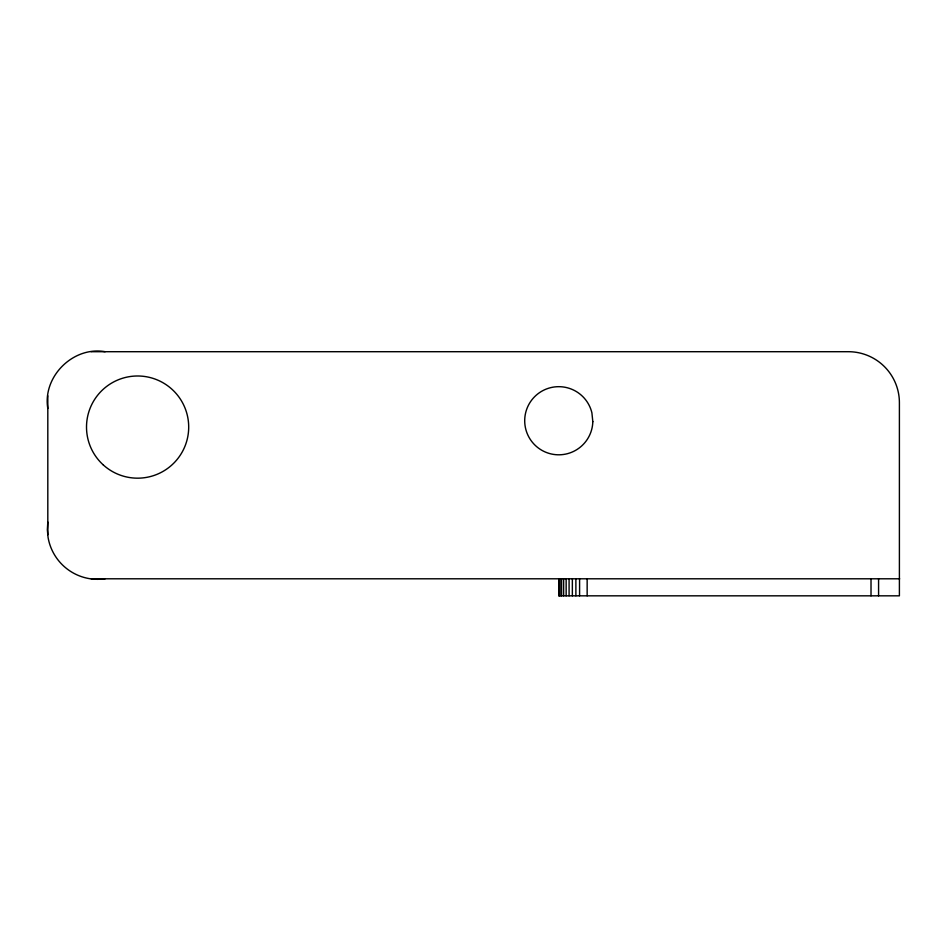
<?xml version="1.0" encoding="UTF-8"?>
<svg xmlns="http://www.w3.org/2000/svg" width="947" height="947" viewBox="0 0 947 947"><rect width="100%" height="100%" fill="white"/><g stroke="black" fill="none" stroke-linecap="round" stroke-linejoin="round"><path stroke-width="1.42" d="M47.812 522.022L47.35 529.799L48.084 537.541A50.428 50.428 0 0 0 89.61 578.676L97.363 579.339L105.129 578.795M91.054 351.704L848.382 351.704A51.02 51.02 0 0 1 899.401 402.724L899.401 595.829L558.766 595.829L558.766 578.795M91.054 578.795L899.65 578.795M105.129 351.704C73.262 345.986 42.402 376.563 47.812 408.477M878.579 578.795L878.579 595.829M871.015 578.795L871.015 595.829M587.152 578.795L587.152 595.829M579.588 578.795L579.588 595.829M575.883 578.795L575.883 595.829M572.355 578.795L572.355 595.829M569.088 578.795L569.088 595.829M566.152 578.795L566.152 595.829M563.631 578.795L563.631 595.829M561.571 578.795L561.571 595.829M560.02 578.795L560.02 595.829M559.026 578.795L559.026 595.829M47.812 395.81L47.812 534.7M592.822 421.664L591.899 412.821A34.068 34.068 0 0 0 537.588 394.059A34.068 34.068 0 0 0 543.531 451.21A34.068 34.068 0 0 0 592.822 421.664M102.998 464.669A51.091 51.091 0 0 0 187.459 438.26A51.091 51.091 0 0 0 122.364 378.315A51.091 51.091 0 0 0 102.998 464.669"/></g></svg>
